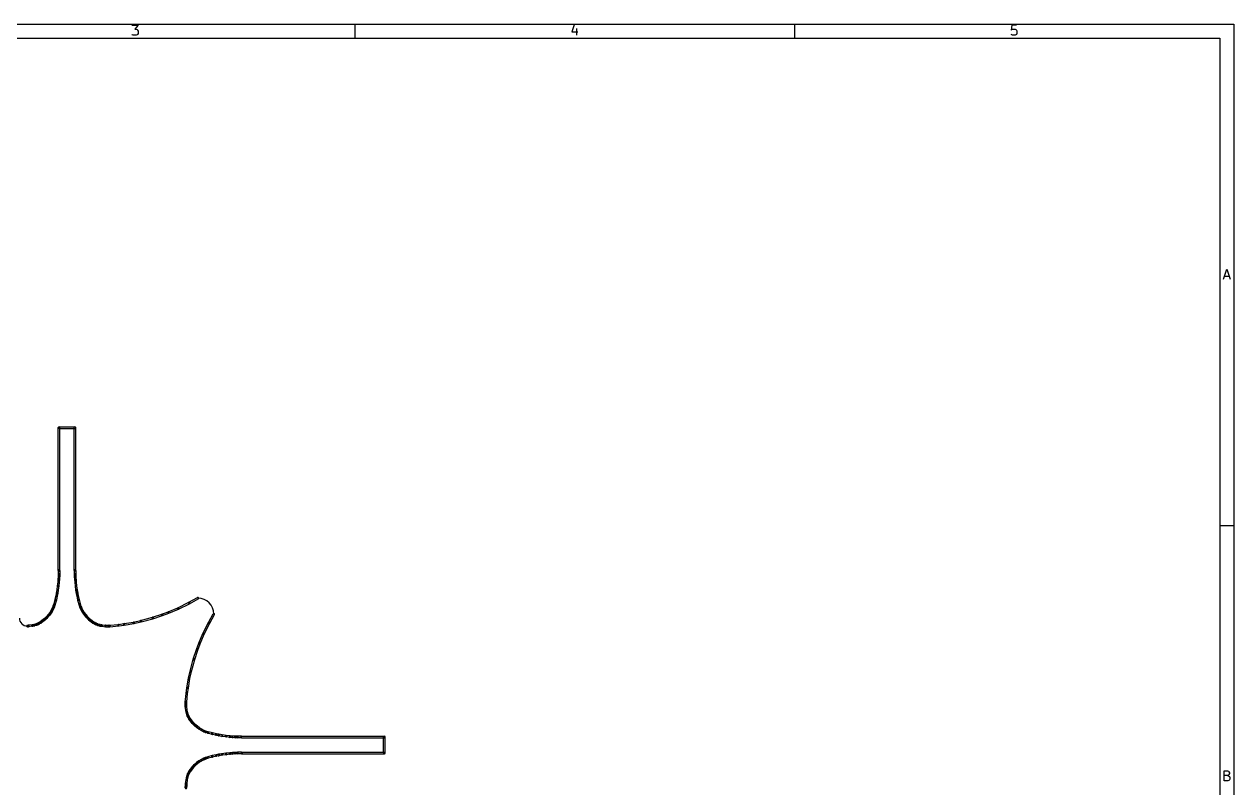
# Model space of a CAD drawing. Extents: x 4000 to 113000, y 4000 to 78670.
# Drawn here: x 52995 to 113000, y 40783 to 78670 of the extents above; entities that cross this region are included whole.
import ezdxf

# ---------------------------------------------------------------- set-up
doc = ezdxf.new("R2010")
doc.units = 0
doc.layers.add('BLACK', color=1, linetype='CONTINUOUS')

msp = doc.modelspace()

# ---------------------------------------------------------------- linework, layer by layer
at = {"layer": 'BLACK'}
for p, q in [((4000, 78670), (113000, 78670)), ((58333, 78618), (58643, 78618)), ((58643, 78618), (58476, 78427)), ((69400, 78670), (69400, 77970)), ((80276, 78641), (80157, 78284)), ((91200, 78670), (91200, 77970)), ((101981, 78618), (101957, 78380)), ((102219, 78618), (101981, 78618)), ((113000, 78670), (113000, 4000)), ((58357, 78141), (58333, 78165)), ((58405, 78118), (58357, 78141)), ((58548, 78118), (58405, 78118)), ((58476, 78427), (58548, 78427)), ((58548, 78427), (58595, 78403)), ((58595, 78141), (58548, 78118)), ((58595, 78403), (58619, 78380)), ((58619, 78165), (58595, 78141)), ((58619, 78380), (58643, 78332)), ((58643, 78213), (58619, 78165)), ((58643, 78332), (58643, 78213)), ((80157, 78284), (80467, 78284)), ((80395, 78451), (80395, 78118)), ((101957, 78380), (101981, 78403)), ((101981, 78141), (101957, 78165)), ((101981, 78403), (102029, 78427)), ((102029, 78118), (101981, 78141)), ((102029, 78427), (102148, 78427)), ((102148, 78118), (102029, 78118)), ((102148, 78427), (102195, 78403)), ((102195, 78141), (102148, 78118)), ((102195, 78403), (102219, 78380)), ((102219, 78165), (102195, 78141)), ((102219, 78380), (102243, 78332)), ((102243, 78213), (102219, 78165)), ((102243, 78332), (102243, 78213)), ((4700, 77970), (112300, 77970)), ((112300, 77970), (112300, 4700)), ((112484, 66018), (112650, 66518)), ((112531, 66160), (112769, 66160)), ((112650, 66518), (112817, 66018)), ((54685, 51568), (54685, 58654)), ((54724, 58692), (55512, 58692)), ((54724, 58614), (55512, 58614)), ((54763, 51568), (54763, 58654)), ((55473, 51568), (55473, 58654)), ((55551, 51568), (55551, 58654)), ((113000, 53780), (112300, 53780)), ((54670, 51128), (54658, 50993)), ((54676, 51253), (54670, 51127)), ((54681, 51367), (54677, 51253)), ((54681, 51367), (54677, 51253)), ((54681, 51367), (54677, 51253)), ((54681, 51367), (54677, 51253)), ((54685, 51567), (54681, 51367)), ((54748, 51121), (54736, 50986)), ((54754, 51249), (54748, 51123)), ((54759, 51365), (54755, 51251)), ((54759, 51365), (54755, 51251)), ((54759, 51365), (54755, 51251)), ((54759, 51365), (54755, 51251)), ((54763, 51565), (54759, 51365)), ((55473, 51565), (55477, 51365)), ((55473, 51565), (55477, 51365)), ((55473, 51565), (55477, 51365)), ((55473, 51565), (55477, 51365)), ((55477, 51365), (55481, 51251)), ((55477, 51365), (55481, 51251)), ((55477, 51365), (55481, 51251)), ((55477, 51365), (55481, 51251)), ((55481, 51249), (55488, 51123)), ((55481, 51249), (55488, 51123)), ((55481, 51249), (55488, 51123)), ((55481, 51249), (55488, 51123)), ((55488, 51121), (55500, 50986)), ((55488, 51121), (55500, 50986)), ((55488, 51121), (55500, 50986)), ((55488, 51121), (55500, 50986)), ((55551, 51567), (55555, 51367)), ((55551, 51567), (55555, 51367)), ((55551, 51567), (55555, 51367)), ((55551, 51567), (55555, 51367)), ((55555, 51367), (55559, 51253)), ((55555, 51367), (55559, 51253)), ((55555, 51367), (55559, 51253)), ((55555, 51367), (55559, 51253)), ((55558, 51253), (55565, 51127)), ((55558, 51253), (55565, 51127)), ((55558, 51253), (55565, 51127)), ((55558, 51253), (55565, 51127)), ((55566, 51128), (55578, 50993)), ((55566, 51128), (55578, 50993)), ((55566, 51128), (55578, 50993)), ((55566, 51128), (55578, 50993)), ((54584, 50440), (54560, 50314)), ((54610, 50600), (54583, 50441)), ((54638, 50804), (54611, 50600)), ((54660, 50426), (54636, 50300)), ((54658, 50993), (54638, 50804)), ((54687, 50587), (54660, 50428)), ((54715, 50794), (54688, 50590)), ((54736, 50984), (54716, 50795)), ((55500, 50984), (55520, 50795)), ((55500, 50984), (55520, 50795)), ((55500, 50984), (55520, 50795)), ((55500, 50984), (55520, 50795)), ((55520, 50794), (55548, 50590)), ((55520, 50794), (55548, 50590)), ((55520, 50794), (55548, 50590)), ((55520, 50794), (55548, 50590)), ((55548, 50587), (55575, 50428)), ((55548, 50587), (55575, 50428)), ((55548, 50587), (55575, 50428)), ((55548, 50587), (55575, 50428)), ((55576, 50426), (55600, 50300)), ((55576, 50426), (55600, 50300)), ((55576, 50426), (55600, 50300)), ((55576, 50426), (55600, 50300)), ((55578, 50993), (55598, 50804)), ((55578, 50993), (55598, 50804)), ((55578, 50993), (55598, 50804)), ((55578, 50993), (55598, 50804)), ((55598, 50804), (55626, 50600)), ((55598, 50804), (55626, 50600)), ((55598, 50804), (55626, 50600)), ((55598, 50804), (55626, 50600)), ((55625, 50600), (55652, 50441)), ((55625, 50600), (55652, 50441)), ((55625, 50600), (55652, 50441)), ((55625, 50600), (55652, 50441)), ((55652, 50440), (55676, 50314)), ((55652, 50440), (55676, 50314)), ((55652, 50440), (55676, 50314)), ((55652, 50440), (55676, 50314)), ((54462, 49909), (54424, 49796)), ((54516, 50119), (54462, 49908)), ((54536, 49884), (54498, 49771)), ((54559, 50315), (54517, 50120)), ((54592, 50100), (54538, 49889)), ((54635, 50298), (54593, 50103)), ((55599, 50298), (55642, 50103)), ((55599, 50298), (55642, 50103)), ((55599, 50298), (55642, 50103)), ((55599, 50298), (55642, 50103)), ((55643, 50100), (55698, 49889)), ((55643, 50100), (55698, 49889)), ((55643, 50100), (55698, 49889)), ((55643, 50100), (55698, 49889)), ((55676, 50315), (55719, 50120)), ((55676, 50315), (55719, 50120)), ((55676, 50315), (55719, 50120)), ((55676, 50315), (55719, 50120)), ((55699, 49884), (55738, 49771)), ((55699, 49884), (55738, 49771)), ((55699, 49884), (55738, 49771)), ((55699, 49884), (55738, 49771)), ((55718, 50119), (55773, 49908)), ((55718, 50119), (55773, 49908)), ((55718, 50119), (55773, 49908)), ((55718, 50119), (55773, 49908)), ((55772, 49909), (55811, 49796)), ((55772, 49909), (55811, 49796)), ((55772, 49909), (55811, 49796)), ((55772, 49909), (55811, 49796)), ((60614, 49714), (61163, 49988)), ((60649, 49644), (61198, 49918)), ((61163, 49988), (61596, 50223)), ((61200, 49919), (61633, 50154)), ((54067, 49244), (53997, 49178)), ((54117, 49298), (54066, 49244)), ((54186, 49379), (54116, 49297)), ((54174, 49244), (54123, 49190)), ((54246, 49329), (54176, 49247)), ((54262, 49486), (54184, 49377)), ((54326, 49441), (54248, 49332)), ((54328, 49594), (54261, 49485)), ((54390, 49713), (54327, 49592)), ((54395, 49553), (54328, 49444)), ((54425, 49798), (54389, 49711)), ((54425, 49798), (54389, 49711)), ((54425, 49798), (54389, 49711)), ((54459, 49678), (54396, 49557)), ((54497, 49769), (54461, 49682)), ((54497, 49769), (54461, 49682)), ((54497, 49769), (54461, 49682)), ((55739, 49768), (55775, 49682)), ((55739, 49768), (55775, 49682)), ((55739, 49768), (55775, 49682)), ((55739, 49768), (55775, 49682)), ((55776, 49677), (55839, 49557)), ((55776, 49677), (55839, 49557)), ((55776, 49677), (55839, 49557)), ((55776, 49677), (55839, 49557)), ((55811, 49798), (55847, 49712)), ((55811, 49798), (55847, 49712)), ((55811, 49798), (55847, 49712)), ((55811, 49798), (55847, 49712)), ((55840, 49553), (55907, 49444)), ((55840, 49553), (55907, 49444)), ((55840, 49553), (55907, 49444)), ((55840, 49553), (55907, 49444)), ((55845, 49713), (55908, 49593)), ((55845, 49713), (55908, 49593)), ((55845, 49713), (55908, 49593)), ((55845, 49713), (55908, 49593)), ((55907, 49594), (55974, 49485)), ((55907, 49594), (55974, 49485)), ((55907, 49594), (55974, 49485)), ((55907, 49594), (55974, 49485)), ((55909, 49441), (55987, 49332)), ((55909, 49441), (55987, 49332)), ((55909, 49441), (55987, 49332)), ((55909, 49441), (55987, 49332)), ((55973, 49486), (56051, 49377)), ((55973, 49486), (56051, 49377)), ((55973, 49486), (56051, 49377)), ((55973, 49486), (56051, 49377)), ((55990, 49329), (56060, 49247)), ((55990, 49329), (56060, 49247)), ((55990, 49329), (56060, 49247)), ((55990, 49329), (56060, 49247)), ((56050, 49379), (56120, 49297)), ((56050, 49379), (56120, 49297)), ((56050, 49379), (56120, 49297)), ((56050, 49379), (56120, 49297)), ((56062, 49244), (56113, 49190)), ((56062, 49244), (56113, 49190)), ((56062, 49244), (56113, 49190)), ((56062, 49244), (56113, 49190)), ((56119, 49298), (56170, 49244)), ((56119, 49298), (56170, 49244)), ((56119, 49298), (56170, 49244)), ((56119, 49298), (56170, 49244)), ((56169, 49244), (56239, 49178)), ((56169, 49244), (56239, 49178)), ((56169, 49244), (56239, 49178)), ((56169, 49244), (56239, 49178)), ((58770, 49087), (59360, 49243)), ((59359, 49242), (59830, 49400)), ((59384, 49168), (59855, 49326)), ((59829, 49400), (60144, 49517)), ((59856, 49327), (60171, 49444)), ((60143, 49518), (60615, 49714)), ((60173, 49446), (60645, 49642)), ((62131, 48988), (62367, 49420)), ((62199, 48950), (62435, 49382)), ((53147, 48850), (53203, 48853)), ((53151, 48773), (53207, 48776)), ((53385, 48873), (53196, 48853)), ((53394, 48795), (53205, 48775)), ((53477, 48888), (53384, 48873)), ((53490, 48811), (53397, 48796)), ((53588, 48919), (53474, 48888)), ((53608, 48844), (53494, 48813)), ((53653, 48945), (53587, 48917)), ((53683, 48873), (53617, 48845)), ((53722, 48979), (53652, 48945)), ((53756, 48909), (53686, 48875)), ((53789, 49021), (53720, 48978)), ((53830, 48954), (53761, 48911)), ((53875, 49079), (53789, 49021)), ((53919, 49015), (53833, 48957)), ((53940, 49129), (53875, 49079)), ((53987, 49067), (53922, 49017)), ((53998, 49179), (53939, 49128)), ((54049, 49120), (53990, 49069)), ((54121, 49188), (54051, 49122)), ((56115, 49188), (56185, 49122)), ((56115, 49188), (56185, 49122)), ((56115, 49188), (56185, 49122)), ((56115, 49188), (56185, 49122)), ((56187, 49119), (56247, 49069)), ((56187, 49119), (56247, 49069)), ((56187, 49119), (56247, 49069)), ((56187, 49119), (56247, 49069)), ((56237, 49179), (56297, 49129)), ((56237, 49179), (56297, 49129)), ((56237, 49179), (56297, 49129)), ((56237, 49179), (56297, 49129)), ((56249, 49067), (56314, 49017)), ((56249, 49067), (56314, 49017)), ((56249, 49067), (56314, 49017)), ((56249, 49067), (56314, 49017)), ((56296, 49129), (56361, 49079)), ((56296, 49129), (56361, 49079)), ((56296, 49129), (56361, 49079)), ((56296, 49129), (56361, 49079)), ((56316, 49015), (56402, 48957)), ((56316, 49015), (56402, 48957)), ((56316, 49015), (56402, 48957)), ((56316, 49015), (56402, 48957)), ((56360, 49079), (56446, 49021)), ((56360, 49079), (56446, 49021)), ((56360, 49079), (56446, 49021)), ((56360, 49079), (56446, 49021)), ((56405, 48954), (56474, 48911)), ((56405, 48954), (56474, 48911)), ((56405, 48954), (56474, 48911)), ((56405, 48954), (56474, 48911)), ((56446, 49021), (56515, 48978)), ((56446, 49021), (56515, 48978)), ((56446, 49021), (56515, 48978)), ((56446, 49021), (56515, 48978)), ((56479, 48909), (56549, 48875)), ((56479, 48909), (56549, 48875)), ((56479, 48909), (56549, 48875)), ((56479, 48909), (56549, 48875)), ((56513, 48979), (56583, 48945)), ((56513, 48979), (56583, 48945)), ((56513, 48979), (56583, 48945)), ((56513, 48979), (56583, 48945)), ((56552, 48873), (56618, 48845)), ((56552, 48873), (56618, 48845)), ((56552, 48873), (56618, 48845)), ((56552, 48873), (56618, 48845)), ((56582, 48945), (56648, 48917)), ((56582, 48945), (56648, 48917)), ((56582, 48945), (56648, 48917)), ((56582, 48945), (56648, 48917)), ((56628, 48844), (56742, 48813)), ((56628, 48844), (56742, 48813)), ((56628, 48844), (56742, 48813)), ((56628, 48844), (56742, 48813)), ((56648, 48919), (56762, 48888)), ((56648, 48919), (56762, 48888)), ((56648, 48919), (56762, 48888)), ((56648, 48919), (56762, 48888)), ((56746, 48811), (56839, 48796)), ((56746, 48811), (56839, 48796)), ((56746, 48811), (56839, 48796)), ((56746, 48811), (56839, 48796)), ((56759, 48888), (56852, 48873)), ((56759, 48888), (56852, 48873)), ((56759, 48888), (56852, 48873)), ((56759, 48888), (56852, 48873)), ((56841, 48795), (57030, 48775)), ((56841, 48795), (57030, 48775)), ((56841, 48795), (57030, 48775)), ((56841, 48795), (57030, 48775)), ((56850, 48873), (57039, 48853)), ((56850, 48873), (57039, 48853)), ((56850, 48873), (57039, 48853)), ((56850, 48873), (57039, 48853)), ((57034, 48775), (57168, 48773)), ((57034, 48775), (57168, 48773)), ((57034, 48775), (57168, 48773)), ((57034, 48775), (57168, 48773)), ((57036, 48853), (57170, 48851)), ((57036, 48853), (57170, 48851)), ((57036, 48853), (57170, 48851)), ((57036, 48853), (57170, 48851)), ((57173, 48850), (57239, 48850)), ((57173, 48772), (57239, 48772)), ((57241, 48852), (57674, 48890)), ((57248, 48774), (57681, 48812)), ((57673, 48890), (57948, 48929)), ((57684, 48813), (57959, 48852)), ((57948, 48929), (58419, 49008)), ((57961, 48852), (58432, 48931)), ((58418, 49008), (58771, 49086)), ((58435, 48932), (58788, 49010)), ((58790, 49011), (59380, 49167)), ((61855, 48436), (62130, 48985)), ((61924, 48401), (62199, 48950)), ((61656, 47960), (61854, 48432)), ((61728, 47930), (61926, 48402)), ((61380, 47170), (61538, 47640)), ((61454, 47146), (61612, 47616)), ((61538, 47643), (61657, 47958)), ((61611, 47616), (61730, 47931)), ((61222, 46577), (61379, 47167)), ((61297, 46557), (61454, 47147)), ((61063, 45747), (61142, 46218)), ((61140, 45734), (61219, 46205)), ((61142, 46221), (61221, 46574)), ((61219, 46204), (61298, 46557)), ((61024, 45470), (61063, 45745)), ((61101, 45459), (61140, 45734)), ((60984, 45035), (61024, 45468)), ((60985, 44961), (60985, 45027)), ((61062, 45028), (61102, 45461)), ((61063, 44961), (61063, 45027)), ((60987, 44821), (60985, 44955)), ((60987, 44821), (60985, 44955)), ((60987, 44821), (60985, 44955)), ((60987, 44821), (60985, 44955)), ((61008, 44629), (60988, 44818)), ((61008, 44629), (60988, 44818)), ((61008, 44629), (60988, 44818)), ((61008, 44629), (60988, 44818)), ((61024, 44533), (61009, 44626)), ((61024, 44533), (61009, 44626)), ((61024, 44533), (61009, 44626)), ((61024, 44533), (61009, 44626)), ((61056, 44415), (61025, 44529)), ((61056, 44415), (61025, 44529)), ((61056, 44415), (61025, 44529)), ((61056, 44415), (61025, 44529)), ((61086, 44340), (61058, 44406)), ((61086, 44340), (61058, 44406)), ((61086, 44340), (61058, 44406)), ((61086, 44340), (61058, 44406)), ((61065, 44823), (61063, 44957)), ((61065, 44823), (61063, 44957)), ((61065, 44823), (61063, 44957)), ((61065, 44823), (61063, 44957)), ((61086, 44638), (61066, 44827)), ((61086, 44638), (61066, 44827)), ((61086, 44638), (61066, 44827)), ((61086, 44638), (61066, 44827)), ((61101, 44546), (61086, 44639)), ((61101, 44546), (61086, 44639)), ((61101, 44546), (61086, 44639)), ((61101, 44546), (61086, 44639)), ((61131, 44435), (61100, 44549)), ((61131, 44435), (61100, 44549)), ((61131, 44435), (61100, 44549)), ((61131, 44435), (61100, 44549)), ((61158, 44370), (61130, 44436)), ((61158, 44370), (61130, 44436)), ((61158, 44370), (61130, 44436)), ((61158, 44370), (61130, 44436)), ((61121, 44267), (61087, 44337)), ((61121, 44267), (61087, 44337)), ((61121, 44267), (61087, 44337)), ((61121, 44267), (61087, 44337)), ((61167, 44193), (61124, 44262)), ((61167, 44193), (61124, 44262)), ((61167, 44193), (61124, 44262)), ((61167, 44193), (61124, 44262)), ((61191, 44301), (61157, 44371)), ((61191, 44301), (61157, 44371)), ((61191, 44301), (61157, 44371)), ((61191, 44301), (61157, 44371)), ((61227, 44104), (61169, 44190)), ((61227, 44104), (61169, 44190)), ((61227, 44104), (61169, 44190)), ((61227, 44104), (61169, 44190)), ((61234, 44234), (61191, 44303)), ((61234, 44234), (61191, 44303)), ((61234, 44234), (61191, 44303)), ((61234, 44234), (61191, 44303)), ((61279, 44036), (61229, 44101)), ((61279, 44036), (61229, 44101)), ((61279, 44036), (61229, 44101)), ((61279, 44036), (61229, 44101)), ((61291, 44148), (61233, 44234)), ((61291, 44148), (61233, 44234)), ((61291, 44148), (61233, 44234)), ((61291, 44148), (61233, 44234)), ((61331, 43974), (61281, 44034)), ((61331, 43974), (61281, 44034)), ((61331, 43974), (61281, 44034)), ((61331, 43974), (61281, 44034)), ((61341, 44083), (61291, 44148)), ((61341, 44083), (61291, 44148)), ((61341, 44083), (61291, 44148)), ((61341, 44083), (61291, 44148)), ((61400, 43902), (61334, 43972)), ((61400, 43902), (61334, 43972)), ((61400, 43902), (61334, 43972)), ((61400, 43902), (61334, 43972)), ((61391, 44024), (61341, 44084)), ((61391, 44024), (61341, 44084)), ((61391, 44024), (61341, 44084)), ((61391, 44024), (61341, 44084)), ((61456, 43956), (61390, 44026)), ((61456, 43956), (61390, 44026)), ((61456, 43956), (61390, 44026)), ((61456, 43956), (61390, 44026)), ((61456, 43849), (61402, 43900)), ((61456, 43849), (61402, 43900)), ((61456, 43849), (61402, 43900)), ((61456, 43849), (61402, 43900)), ((61510, 43906), (61456, 43957)), ((61510, 43906), (61456, 43957)), ((61510, 43906), (61456, 43957)), ((61510, 43906), (61456, 43957)), ((61541, 43777), (61459, 43847)), ((61541, 43777), (61459, 43847)), ((61541, 43777), (61459, 43847)), ((61541, 43777), (61459, 43847)), ((61591, 43837), (61509, 43907)), ((61591, 43837), (61509, 43907)), ((61591, 43837), (61509, 43907)), ((61591, 43837), (61509, 43907)), ((61699, 43761), (61590, 43839)), ((61699, 43761), (61590, 43839)), ((61699, 43761), (61590, 43839)), ((61699, 43761), (61590, 43839)), ((61654, 43697), (61545, 43775)), ((61654, 43697), (61545, 43775)), ((61654, 43697), (61545, 43775)), ((61654, 43697), (61545, 43775)), ((61766, 43628), (61657, 43695)), ((61766, 43628), (61657, 43695)), ((61766, 43628), (61657, 43695)), ((61766, 43628), (61657, 43695)), ((61807, 43695), (61698, 43762)), ((61807, 43695), (61698, 43762)), ((61807, 43695), (61698, 43762)), ((61807, 43695), (61698, 43762)), ((61890, 43564), (61770, 43627)), ((61890, 43564), (61770, 43627)), ((61890, 43564), (61770, 43627)), ((61890, 43564), (61770, 43627)), ((61926, 43633), (61806, 43696)), ((61926, 43633), (61806, 43696)), ((61926, 43633), (61806, 43696)), ((61926, 43633), (61806, 43696)), ((61980, 43526), (61894, 43562)), ((61980, 43526), (61894, 43562)), ((61980, 43526), (61894, 43562)), ((61980, 43526), (61894, 43562)), ((62010, 43598), (61924, 43634)), ((62010, 43598), (61924, 43634)), ((62010, 43598), (61924, 43634)), ((62010, 43598), (61924, 43634)), ((62097, 43487), (61984, 43526)), ((62097, 43487), (61984, 43526)), ((62097, 43487), (61984, 43526)), ((62097, 43487), (61984, 43526)), ((62122, 43560), (62009, 43599)), ((62122, 43560), (62009, 43599)), ((62122, 43560), (62009, 43599)), ((62122, 43560), (62009, 43599)), ((62312, 43431), (62101, 43486)), ((62312, 43431), (62101, 43486)), ((62312, 43431), (62101, 43486)), ((62312, 43431), (62101, 43486)), ((62331, 43506), (62120, 43561)), ((62331, 43506), (62120, 43561)), ((62331, 43506), (62120, 43561)), ((62331, 43506), (62120, 43561)), ((62510, 43387), (62315, 43430)), ((62510, 43387), (62315, 43430)), ((62510, 43387), (62315, 43430)), ((62510, 43387), (62315, 43430)), ((62527, 43464), (62332, 43507)), ((62527, 43464), (62332, 43507)), ((62527, 43464), (62332, 43507)), ((62527, 43464), (62332, 43507)), ((62639, 43363), (62513, 43387)), ((62639, 43363), (62513, 43387)), ((62639, 43363), (62513, 43387)), ((62639, 43363), (62513, 43387)), ((62653, 43439), (62527, 43463)), ((62653, 43439), (62527, 43463)), ((62653, 43439), (62527, 43463)), ((62653, 43439), (62527, 43463)), ((62799, 43336), (62640, 43363)), ((62799, 43336), (62640, 43363)), ((62799, 43336), (62640, 43363)), ((62799, 43336), (62640, 43363)), ((62812, 43413), (62653, 43440)), ((62812, 43413), (62653, 43440)), ((62812, 43413), (62653, 43440)), ((62812, 43413), (62653, 43440)), ((63006, 43307), (62802, 43335)), ((63006, 43307), (62802, 43335)), ((63006, 43307), (62802, 43335)), ((63006, 43307), (62802, 43335)), ((63016, 43385), (62812, 43413)), ((63016, 43385), (62812, 43413)), ((63016, 43385), (62812, 43413)), ((63016, 43385), (62812, 43413)), ((63196, 43287), (63007, 43307)), ((63196, 43287), (63007, 43307)), ((63196, 43287), (63007, 43307)), ((63196, 43287), (63007, 43307)), ((63205, 43365), (63016, 43385)), ((63205, 43365), (63016, 43385)), ((63205, 43365), (63016, 43385)), ((63205, 43365), (63016, 43385)), ((63333, 43275), (63198, 43287)), ((63333, 43275), (63198, 43287)), ((63333, 43275), (63198, 43287)), ((63333, 43275), (63198, 43287)), ((63340, 43353), (63205, 43365)), ((63340, 43353), (63205, 43365)), ((63340, 43353), (63205, 43365)), ((63340, 43353), (63205, 43365)), ((63462, 43269), (63336, 43276)), ((63462, 43269), (63336, 43276)), ((63462, 43269), (63336, 43276)), ((63462, 43269), (63336, 43276)), ((63466, 43346), (63340, 43353)), ((63466, 43346), (63340, 43353)), ((63466, 43346), (63340, 43353)), ((63466, 43346), (63340, 43353)), ((63577, 43264), (63463, 43268)), ((63577, 43264), (63463, 43268)), ((63577, 43264), (63463, 43268)), ((63577, 43264), (63463, 43268)), ((63579, 43342), (63465, 43346)), ((63579, 43342), (63465, 43346)), ((63579, 43342), (63465, 43346)), ((63579, 43342), (63465, 43346)), ((63778, 43260), (63578, 43264)), ((63778, 43260), (63578, 43264)), ((63778, 43260), (63578, 43264)), ((63778, 43260), (63578, 43264)), ((63780, 43338), (63580, 43342)), ((63780, 43338), (63580, 43342)), ((63780, 43338), (63580, 43342)), ((63780, 43338), (63580, 43342)), ((63780, 43339), (70866, 43339)), ((63780, 43261), (70866, 43261)), ((70827, 42511), (70827, 43299)), ((70905, 42511), (70905, 43299)), ((61541, 42033), (61459, 41963)), ((61541, 42033), (61459, 41963)), ((61541, 42033), (61459, 41963)), ((61541, 42033), (61459, 41963)), ((61654, 42114), (61545, 42036)), ((61654, 42114), (61545, 42036)), ((61654, 42114), (61545, 42036)), ((61654, 42114), (61545, 42036)), ((61699, 42050), (61590, 41972)), ((61699, 42050), (61590, 41972)), ((61699, 42050), (61590, 41972)), ((61699, 42050), (61590, 41972)), ((61766, 42183), (61657, 42116)), ((61766, 42183), (61657, 42116)), ((61766, 42183), (61657, 42116)), ((61766, 42183), (61657, 42116)), ((61807, 42116), (61698, 42049)), ((61807, 42116), (61698, 42049)), ((61807, 42116), (61698, 42049)), ((61807, 42116), (61698, 42049)), ((61890, 42247), (61770, 42184)), ((61890, 42247), (61770, 42184)), ((61890, 42247), (61770, 42184)), ((61890, 42247), (61770, 42184)), ((61926, 42178), (61806, 42115)), ((61926, 42178), (61806, 42115)), ((61926, 42178), (61806, 42115)), ((61926, 42178), (61806, 42115)), ((61980, 42284), (61894, 42248)), ((61980, 42284), (61894, 42248)), ((61980, 42284), (61894, 42248)), ((61980, 42284), (61894, 42248)), ((62010, 42212), (61924, 42176)), ((62010, 42212), (61924, 42176)), ((62010, 42212), (61924, 42176)), ((62010, 42212), (61924, 42176)), ((62097, 42324), (61984, 42285)), ((62097, 42324), (61984, 42285)), ((62097, 42324), (61984, 42285)), ((62097, 42324), (61984, 42285)), ((62122, 42251), (62009, 42212)), ((62122, 42251), (62009, 42212)), ((62122, 42251), (62009, 42212)), ((62122, 42251), (62009, 42212)), ((62312, 42380), (62101, 42325)), ((62312, 42380), (62101, 42325)), ((62312, 42380), (62101, 42325)), ((62312, 42380), (62101, 42325)), ((62331, 42305), (62120, 42250)), ((62331, 42305), (62120, 42250)), ((62331, 42305), (62120, 42250)), ((62331, 42305), (62120, 42250)), ((62510, 42424), (62315, 42381)), ((62510, 42424), (62315, 42381)), ((62510, 42424), (62315, 42381)), ((62510, 42424), (62315, 42381)), ((62527, 42347), (62332, 42304)), ((62527, 42347), (62332, 42304)), ((62527, 42347), (62332, 42304)), ((62527, 42347), (62332, 42304)), ((62639, 42447), (62513, 42423)), ((62639, 42447), (62513, 42423)), ((62639, 42447), (62513, 42423)), ((62639, 42447), (62513, 42423)), ((62653, 42371), (62527, 42347)), ((62653, 42371), (62527, 42347)), ((62653, 42371), (62527, 42347)), ((62653, 42371), (62527, 42347)), ((62799, 42475), (62640, 42448)), ((62799, 42475), (62640, 42448)), ((62799, 42475), (62640, 42448)), ((62799, 42475), (62640, 42448)), ((62812, 42398), (62653, 42371)), ((62812, 42398), (62653, 42371)), ((62812, 42398), (62653, 42371)), ((62812, 42398), (62653, 42371)), ((63006, 42503), (62802, 42475)), ((63006, 42503), (62802, 42475)), ((63006, 42503), (62802, 42475)), ((63006, 42503), (62802, 42475)), ((63016, 42425), (62812, 42397)), ((63016, 42425), (62812, 42397)), ((63016, 42425), (62812, 42397)), ((63016, 42425), (62812, 42397)), ((63196, 42523), (63007, 42503)), ((63196, 42523), (63007, 42503)), ((63196, 42523), (63007, 42503)), ((63196, 42523), (63007, 42503)), ((63205, 42445), (63016, 42425)), ((63205, 42445), (63016, 42425)), ((63205, 42445), (63016, 42425)), ((63205, 42445), (63016, 42425)), ((63333, 42535), (63198, 42523)), ((63333, 42535), (63198, 42523)), ((63333, 42535), (63198, 42523)), ((63333, 42535), (63198, 42523)), ((63340, 42457), (63205, 42445)), ((63340, 42457), (63205, 42445)), ((63340, 42457), (63205, 42445)), ((63340, 42457), (63205, 42445)), ((63462, 42542), (63336, 42535)), ((63462, 42542), (63336, 42535)), ((63462, 42542), (63336, 42535)), ((63462, 42542), (63336, 42535)), ((63466, 42465), (63340, 42458)), ((63466, 42465), (63340, 42458)), ((63466, 42465), (63340, 42458)), ((63466, 42465), (63340, 42458)), ((63577, 42546), (63463, 42542)), ((63577, 42546), (63463, 42542)), ((63577, 42546), (63463, 42542)), ((63577, 42546), (63463, 42542)), ((63579, 42468), (63465, 42464)), ((63579, 42468), (63465, 42464)), ((63579, 42468), (63465, 42464)), ((63579, 42468), (63465, 42464)), ((63778, 42550), (63578, 42546)), ((63778, 42550), (63578, 42546)), ((63778, 42550), (63578, 42546)), ((63778, 42550), (63578, 42546)), ((63780, 42472), (63580, 42468)), ((63780, 42472), (63580, 42468)), ((63780, 42472), (63580, 42468)), ((63780, 42472), (63580, 42468)), ((63780, 42552), (70866, 42552)), ((63780, 42474), (70866, 42474)), ((61086, 41471), (61058, 41405)), ((61086, 41471), (61058, 41405)), ((61086, 41471), (61058, 41405)), ((61086, 41471), (61058, 41405)), ((61121, 41544), (61087, 41474)), ((61121, 41544), (61087, 41474)), ((61121, 41544), (61087, 41474)), ((61121, 41544), (61087, 41474)), ((61167, 41618), (61124, 41549)), ((61167, 41618), (61124, 41549)), ((61167, 41618), (61124, 41549)), ((61167, 41618), (61124, 41549)), ((61158, 41441), (61130, 41375)), ((61158, 41441), (61130, 41375)), ((61158, 41441), (61130, 41375)), ((61158, 41441), (61130, 41375)), ((61191, 41510), (61157, 41440)), ((61191, 41510), (61157, 41440)), ((61191, 41510), (61157, 41440)), ((61191, 41510), (61157, 41440)), ((61227, 41707), (61169, 41621)), ((61227, 41707), (61169, 41621)), ((61227, 41707), (61169, 41621)), ((61227, 41707), (61169, 41621)), ((61234, 41577), (61191, 41508)), ((61234, 41577), (61191, 41508)), ((61234, 41577), (61191, 41508)), ((61234, 41577), (61191, 41508)), ((61279, 41774), (61229, 41709)), ((61279, 41774), (61229, 41709)), ((61279, 41774), (61229, 41709)), ((61279, 41774), (61229, 41709)), ((61291, 41663), (61233, 41577)), ((61291, 41663), (61233, 41577)), ((61291, 41663), (61233, 41577)), ((61291, 41663), (61233, 41577)), ((61331, 41836), (61281, 41776)), ((61331, 41836), (61281, 41776)), ((61331, 41836), (61281, 41776)), ((61331, 41836), (61281, 41776)), ((61341, 41727), (61291, 41662)), ((61341, 41727), (61291, 41662)), ((61341, 41727), (61291, 41662)), ((61341, 41727), (61291, 41662)), ((61400, 41908), (61334, 41838)), ((61400, 41908), (61334, 41838)), ((61400, 41908), (61334, 41838)), ((61400, 41908), (61334, 41838)), ((61391, 41786), (61341, 41726)), ((61391, 41786), (61341, 41726)), ((61391, 41786), (61341, 41726)), ((61391, 41786), (61341, 41726)), ((61456, 41854), (61390, 41784)), ((61456, 41854), (61390, 41784)), ((61456, 41854), (61390, 41784)), ((61456, 41854), (61390, 41784)), ((61456, 41961), (61402, 41910)), ((61456, 41961), (61402, 41910)), ((61456, 41961), (61402, 41910)), ((61456, 41961), (61402, 41910)), ((61510, 41904), (61456, 41853)), ((61510, 41904), (61456, 41853)), ((61510, 41904), (61456, 41853)), ((61510, 41904), (61456, 41853)), ((61591, 41973), (61509, 41903)), ((61591, 41973), (61509, 41903)), ((61591, 41973), (61509, 41903)), ((61591, 41973), (61509, 41903)), ((112519, 41128), (112519, 41628)), ((112519, 41628), (112686, 41628)), ((112686, 41628), (112733, 41604)), ((112733, 41413), (112686, 41390)), ((112733, 41604), (112757, 41580)), ((112757, 41437), (112733, 41413)), ((112757, 41580), (112781, 41532)), ((112781, 41485), (112757, 41437)), ((112781, 41532), (112781, 41485)), ((60987, 40989), (60985, 40855)), ((60987, 40989), (60985, 40855)), ((60987, 40989), (60985, 40855)), ((60987, 40989), (60985, 40855)), ((60985, 40784), (60985, 40850)), ((61008, 41182), (60988, 40993)), ((61008, 41182), (60988, 40993)), ((61008, 41182), (60988, 40993)), ((61008, 41182), (60988, 40993)), ((61024, 41277), (61009, 41184)), ((61024, 41277), (61009, 41184)), ((61024, 41277), (61009, 41184)), ((61024, 41277), (61009, 41184)), ((61056, 41395), (61025, 41281)), ((61056, 41395), (61025, 41281)), ((61056, 41395), (61025, 41281)), ((61056, 41395), (61025, 41281)), ((61065, 40987), (61063, 40853)), ((61065, 40987), (61063, 40853)), ((61065, 40987), (61063, 40853)), ((61065, 40987), (61063, 40853)), ((61063, 40784), (61063, 40850)), ((61086, 41173), (61066, 40984)), ((61086, 41173), (61066, 40984)), ((61086, 41173), (61066, 40984)), ((61086, 41173), (61066, 40984)), ((61101, 41264), (61086, 41171)), ((61101, 41264), (61086, 41171)), ((61101, 41264), (61086, 41171)), ((61101, 41264), (61086, 41171)), ((61131, 41375), (61100, 41261)), ((61131, 41375), (61100, 41261)), ((61131, 41375), (61100, 41261)), ((61131, 41375), (61100, 41261)), ((112686, 41390), (112519, 41390)), ((112710, 41128), (112519, 41128)), ((112686, 41390), (112757, 41366)), ((112757, 41151), (112710, 41128)), ((112757, 41366), (112781, 41342)), ((112781, 41175), (112757, 41151)), ((112781, 41342), (112805, 41294)), ((112805, 41223), (112781, 41175)), ((112805, 41294), (112805, 41223))]:
    msp.add_line(p, q, dxfattribs=at)
for centre, radius, start, end in [((54724, 58654), 39, 360, 540), ((54724, 58653), 39, 90, 270), ((55512, 58654), 39, 360, 540), ((55512, 58653), 39, 270, 450), ((54724, 51566), 39, -1, 178), ((55512, 51566), 39, 1, 181), ((55512, 51566), 39, 1, 181), ((55512, 51566), 39, 1, 181), ((55512, 51566), 39, 1, 181), ((54697, 50988), 39, -6, 174), ((54709, 51125), 39, -5, 175), ((54709, 51125), 39, 176, 356), ((54715, 51251), 39, -3, 176), ((54716, 51252), 39, 178, 358), ((54716, 51252), 39, 178, 358), ((54716, 51252), 39, 178, 358), ((54716, 51252), 39, 178, 358), ((54720, 51366), 39, -1, 178), ((54720, 51366), 39, -1, 178), ((54720, 51366), 39, -1, 178), ((54720, 51366), 39, -1, 178), ((54720, 51366), 39, 178, 358), ((54724, 51568), 39, 180, 360), ((55512, 51568), 39, 180, 360), ((55516, 51366), 39, 2, 182), ((55516, 51366), 39, 2, 182), ((55516, 51366), 39, 2, 182), ((55516, 51366), 39, 2, 182), ((55516, 51366), 39, 181, 361), ((55516, 51366), 39, 181, 361), ((55516, 51366), 39, 181, 361), ((55516, 51366), 39, 181, 361), ((55519, 51251), 39, 3, 183), ((55519, 51251), 39, 3, 183), ((55519, 51251), 39, 3, 183), ((55519, 51251), 39, 3, 183), ((55520, 51252), 39, 182, 362), ((55520, 51252), 39, 182, 362), ((55520, 51252), 39, 182, 362), ((55520, 51252), 39, 182, 362), ((55527, 51125), 39, 5, 185), ((55527, 51125), 39, 5, 185), ((55527, 51125), 39, 5, 185), ((55527, 51125), 39, 5, 185), ((55527, 51125), 39, 183, 363), ((55527, 51125), 39, 183, 363), ((55527, 51125), 39, 183, 363), ((55527, 51125), 39, 183, 363), ((55539, 50988), 39, 6, 186), ((55539, 50988), 39, 6, 186), ((55539, 50988), 39, 6, 186), ((55539, 50988), 39, 6, 186), ((54622, 50434), 39, 170, 350), ((54622, 50433), 39, -10, 169), ((54648, 50594), 39, -9, 170), ((54649, 50595), 39, 172, 352), ((54677, 50799), 39, -7, 172), ((54677, 50800), 39, 174, 354), ((54697, 50989), 39, 175, 355), ((55539, 50989), 39, 185, 365), ((55539, 50989), 39, 185, 365), ((55539, 50989), 39, 185, 365), ((55539, 50989), 39, 185, 365), ((55559, 50799), 39, 7, 187), ((55559, 50799), 39, 7, 187), ((55559, 50799), 39, 7, 187), ((55559, 50799), 39, 7, 187), ((55559, 50800), 39, 186, 366), ((55559, 50800), 39, 186, 366), ((55559, 50800), 39, 186, 366), ((55559, 50800), 39, 186, 366), ((55586, 50594), 39, 9, 189), ((55586, 50594), 39, 9, 189), ((55586, 50594), 39, 9, 189), ((55586, 50594), 39, 9, 189), ((55587, 50595), 39, 187, 367), ((55587, 50595), 39, 187, 367), ((55587, 50595), 39, 187, 367), ((55587, 50595), 39, 187, 367), ((55614, 50433), 39, 10, 190), ((55614, 50433), 39, 10, 190), ((55614, 50433), 39, 10, 190), ((55614, 50433), 39, 10, 190), ((55614, 50434), 39, 189, 369), ((55614, 50434), 39, 189, 369), ((55614, 50434), 39, 189, 369), ((55614, 50434), 39, 189, 369), ((54461, 49783), 39, -22, 157), ((54461, 49783), 39, -22, 157), ((54461, 49783), 39, -22, 157), ((54500, 49898), 39, 165, 345), ((54499, 49897), 39, -18, 161), ((54554, 50110), 39, -14, 165), ((54555, 50111), 39, 167, 347), ((54597, 50307), 39, -12, 167), ((54598, 50307), 39, 169, 349), ((55638, 50307), 39, 12, 192), ((55638, 50307), 39, 12, 192), ((55638, 50307), 39, 12, 192), ((55638, 50307), 39, 12, 192), ((55638, 50307), 39, 190, 370), ((55638, 50307), 39, 190, 370), ((55638, 50307), 39, 190, 370), ((55638, 50307), 39, 190, 370), ((55681, 50110), 39, 14, 194), ((55681, 50110), 39, 14, 194), ((55681, 50110), 39, 14, 194), ((55681, 50110), 39, 14, 194), ((55680, 50111), 39, 192, 372), ((55680, 50111), 39, 192, 372), ((55680, 50111), 39, 192, 372), ((55680, 50111), 39, 192, 372), ((55736, 49897), 39, 18, 198), ((55736, 49897), 39, 18, 198), ((55736, 49897), 39, 18, 198), ((55736, 49897), 39, 18, 198), ((55735, 49898), 39, 194, 374), ((55735, 49898), 39, 194, 374), ((55735, 49898), 39, 194, 374), ((55735, 49898), 39, 194, 374), ((55775, 49783), 39, 22, 202), ((55775, 49783), 39, 22, 202), ((55775, 49783), 39, 22, 202), ((55775, 49783), 39, 22, 202), ((61182, 49954), 39, 118, 298), ((61181, 49953), 39, 296, 476), ((61614, 50188), 39, 298, 478), ((61614, 49401), 787, 0, 90), ((54095, 49217), 39, 136, 316), ((54094, 49216), 39, -46, 133), ((54146, 49272), 39, 139, 319), ((54145, 49271), 39, -43, 136), ((54216, 49355), 39, 144, 324), ((54216, 49354), 39, -40, 139), ((54295, 49464), 39, 148, 328), ((54294, 49463), 39, -35, 144), ((54362, 49575), 39, 152, 332), ((54361, 49574), 39, -31, 148), ((54425, 49697), 39, 157, 337), ((54425, 49697), 39, 157, 337), ((54425, 49697), 39, 157, 337), ((54424, 49695), 39, -27, 152), ((54461, 49783), 39, 161, 341), ((55774, 49783), 39, 198, 378), ((55774, 49783), 39, 198, 378), ((55774, 49783), 39, 198, 378), ((55774, 49783), 39, 198, 378), ((55811, 49695), 39, 27, 207), ((55811, 49695), 39, 27, 207), ((55811, 49695), 39, 27, 207), ((55811, 49695), 39, 27, 207), ((55811, 49697), 39, 202, 382), ((55811, 49697), 39, 202, 382), ((55811, 49697), 39, 202, 382), ((55811, 49697), 39, 202, 382), ((55874, 49574), 39, 31, 211), ((55874, 49574), 39, 31, 211), ((55874, 49574), 39, 31, 211), ((55874, 49574), 39, 31, 211), ((55873, 49575), 39, 207, 387), ((55873, 49575), 39, 207, 387), ((55873, 49575), 39, 207, 387), ((55873, 49575), 39, 207, 387), ((55941, 49463), 39, 35, 215), ((55941, 49463), 39, 35, 215), ((55941, 49463), 39, 35, 215), ((55941, 49463), 39, 35, 215), ((55940, 49464), 39, 211, 391), ((55940, 49464), 39, 211, 391), ((55940, 49464), 39, 211, 391), ((55940, 49464), 39, 211, 391), ((56020, 49354), 39, 40, 220), ((56020, 49354), 39, 40, 220), ((56020, 49354), 39, 40, 220), ((56020, 49354), 39, 40, 220), ((56019, 49355), 39, 215, 395), ((56019, 49355), 39, 215, 395), ((56019, 49355), 39, 215, 395), ((56019, 49355), 39, 215, 395), ((56091, 49271), 39, 43, 223), ((56091, 49271), 39, 43, 223), ((56091, 49271), 39, 43, 223), ((56091, 49271), 39, 43, 223), ((56090, 49272), 39, 220, 400), ((56090, 49272), 39, 220, 400), ((56090, 49272), 39, 220, 400), ((56090, 49272), 39, 220, 400), ((56142, 49216), 39, 46, 226), ((56142, 49216), 39, 46, 226), ((56142, 49216), 39, 46, 226), ((56142, 49216), 39, 46, 226), ((56141, 49217), 39, 223, 403), ((56141, 49217), 39, 223, 403), ((56141, 49217), 39, 223, 403), ((56141, 49217), 39, 223, 403), ((59372, 49205), 39, 108, 288), ((59370, 49205), 39, 284, 464), ((59843, 49363), 39, 110, 290), ((59842, 49363), 39, 288, 468), ((60158, 49482), 39, 112, 292), ((60157, 49481), 39, 290, 470), ((60631, 49679), 39, 116, 296), ((60630, 49678), 39, 292, 472), ((62401, 49401), 39, 331, 511), ((53149, 49204), 393, -180, -90), ((53149, 48812), 39, 93, 273), ((53201, 48814), 39, 96, 276), ((53205, 48814), 39, 273, 453), ((53391, 48834), 39, 99, 279), ((53389, 48834), 39, -83, 96), ((53484, 48850), 39, 105, 285), ((53483, 48850), 39, -80, 99), ((53602, 48881), 39, 112, 292), ((53598, 48882), 39, -74, 105), ((53669, 48910), 39, 116, 296), ((53668, 48909), 39, -67, 112), ((53740, 48944), 39, 121, 301), ((53739, 48944), 39, -63, 116), ((53811, 48989), 39, 124, 304), ((53810, 48988), 39, -58, 121), ((53899, 49048), 39, 127, 307), ((53897, 49047), 39, -55, 124), ((53964, 49099), 39, 130, 310), ((53963, 49098), 39, -52, 127), ((54024, 49150), 39, 133, 313), ((54024, 49149), 39, -49, 130), ((56212, 49149), 39, 49, 229), ((56212, 49149), 39, 49, 229), ((56212, 49149), 39, 49, 229), ((56212, 49149), 39, 49, 229), ((56212, 49150), 39, 226, 406), ((56212, 49150), 39, 226, 406), ((56212, 49150), 39, 226, 406), ((56212, 49150), 39, 226, 406), ((56273, 49098), 39, 52, 232), ((56273, 49098), 39, 52, 232), ((56273, 49098), 39, 52, 232), ((56273, 49098), 39, 52, 232), ((56272, 49099), 39, 229, 409), ((56272, 49099), 39, 229, 409), ((56272, 49099), 39, 229, 409), ((56272, 49099), 39, 229, 409), ((56338, 49047), 39, 55, 235), ((56338, 49047), 39, 55, 235), ((56338, 49047), 39, 55, 235), ((56338, 49047), 39, 55, 235), ((56337, 49048), 39, 232, 412), ((56337, 49048), 39, 232, 412), ((56337, 49048), 39, 232, 412), ((56337, 49048), 39, 232, 412), ((56425, 48988), 39, 58, 238), ((56425, 48988), 39, 58, 238), ((56425, 48988), 39, 58, 238), ((56425, 48988), 39, 58, 238), ((56424, 48989), 39, 235, 415), ((56424, 48989), 39, 235, 415), ((56424, 48989), 39, 235, 415), ((56424, 48989), 39, 235, 415), ((56496, 48944), 39, 63, 243), ((56496, 48944), 39, 63, 243), ((56496, 48944), 39, 63, 243), ((56496, 48944), 39, 63, 243), ((56495, 48944), 39, 238, 418), ((56495, 48944), 39, 238, 418), ((56495, 48944), 39, 238, 418), ((56495, 48944), 39, 238, 418), ((56567, 48909), 39, 67, 247), ((56567, 48909), 39, 67, 247), ((56567, 48909), 39, 67, 247), ((56567, 48909), 39, 67, 247), ((56566, 48910), 39, 243, 423), ((56566, 48910), 39, 243, 423), ((56566, 48910), 39, 243, 423), ((56566, 48910), 39, 243, 423), ((56638, 48881), 39, 74, 254), ((56638, 48881), 39, 74, 254), ((56638, 48881), 39, 74, 254), ((56638, 48881), 39, 74, 254), ((56633, 48881), 39, 247, 427), ((56633, 48881), 39, 247, 427), ((56633, 48881), 39, 247, 427), ((56633, 48881), 39, 247, 427), ((56753, 48850), 39, 80, 260), ((56753, 48850), 39, 80, 260), ((56753, 48850), 39, 80, 260), ((56753, 48850), 39, 80, 260), ((56752, 48851), 39, 254, 434), ((56752, 48851), 39, 254, 434), ((56752, 48851), 39, 254, 434), ((56752, 48851), 39, 254, 434), ((56846, 48834), 39, 84, 264), ((56846, 48834), 39, 84, 264), ((56846, 48834), 39, 84, 264), ((56846, 48834), 39, 84, 264), ((56845, 48834), 39, 260, 440), ((56845, 48834), 39, 260, 440), ((56845, 48834), 39, 260, 440), ((56845, 48834), 39, 260, 440), ((57035, 48814), 39, 88, 268), ((57035, 48814), 39, 88, 268), ((57035, 48814), 39, 88, 268), ((57035, 48814), 39, 88, 268), ((57034, 48814), 39, 264, 444), ((57034, 48814), 39, 264, 444), ((57034, 48814), 39, 264, 444), ((57034, 48814), 39, 264, 444), ((57173, 48811), 39, 90, 270), ((57169, 48812), 39, 268, 448), ((57169, 48812), 39, 268, 448), ((57169, 48812), 39, 268, 448), ((57169, 48812), 39, 268, 448), ((57245, 48813), 39, 95, 275), ((57239, 48811), 39, 270, 450), ((57678, 48852), 39, 98, 278), ((57677, 48851), 39, 275, 455), ((57954, 48891), 39, 99, 279), ((57954, 48890), 39, 278, 458), ((58426, 48970), 39, 102, 282), ((58426, 48969), 39, 279, 459), ((58780, 49049), 39, 104, 284), ((58780, 49048), 39, 282, 462), ((62165, 48969), 39, 151, 331), ((62164, 48968), 39, 333, 513), ((61890, 48418), 39, 153, 333), ((61890, 48417), 39, 337, 517), ((61575, 47630), 39, 159, 339), ((61575, 47628), 39, 341, 521), ((61692, 47945), 39, 157, 337), ((61693, 47944), 39, 339, 519), ((61416, 47157), 39, 345, 525), ((61417, 47158), 39, 161, 341), ((61181, 46212), 39, 167, 347), ((61181, 46212), 39, 350, 530), ((61259, 46566), 39, 347, 527), ((61260, 46567), 39, 165, 345), ((61101, 45740), 39, 170, 350), ((61102, 45740), 39, 351, 531), ((61023, 45032), 39, 174, 354), ((61024, 45027), 39, 360, 540), ((61062, 45464), 39, 171, 351), ((61063, 45464), 39, 354, 534), ((61024, 44956), 39, 361, 541), ((61024, 44956), 39, 361, 541), ((61024, 44956), 39, 361, 541), ((61024, 44956), 39, 361, 541), ((61024, 44961), 39, 180, 360), ((61026, 44822), 39, 181, 361), ((61026, 44822), 39, 181, 361), ((61026, 44822), 39, 181, 361), ((61026, 44822), 39, 181, 361), ((61027, 44822), 39, 366, 546), ((61027, 44822), 39, 366, 546), ((61027, 44822), 39, 366, 546), ((61027, 44822), 39, 366, 546), ((61047, 44632), 39, 369, 549), ((61047, 44632), 39, 369, 549), ((61047, 44632), 39, 369, 549), ((61047, 44632), 39, 369, 549), ((61047, 44634), 39, 186, 366), ((61047, 44634), 39, 186, 366), ((61047, 44634), 39, 186, 366), ((61047, 44634), 39, 186, 366), ((61063, 44539), 39, 375, 555), ((61063, 44539), 39, 375, 555), ((61063, 44539), 39, 375, 555), ((61063, 44539), 39, 375, 555), ((61063, 44540), 39, 189, 369), ((61063, 44540), 39, 189, 369), ((61063, 44540), 39, 189, 369), ((61063, 44540), 39, 189, 369), ((61094, 44421), 39, 382, 562), ((61094, 44421), 39, 382, 562), ((61094, 44421), 39, 382, 562), ((61094, 44421), 39, 382, 562), ((61093, 44425), 39, 195, 375), ((61093, 44425), 39, 195, 375), ((61093, 44425), 39, 195, 375), ((61093, 44425), 39, 195, 375), ((61122, 44354), 39, 386, 566), ((61122, 44354), 39, 386, 566), ((61122, 44354), 39, 386, 566), ((61122, 44354), 39, 386, 566), ((61122, 44355), 39, 202, 382), ((61122, 44355), 39, 202, 382), ((61122, 44355), 39, 202, 382), ((61122, 44355), 39, 202, 382), ((61157, 44283), 39, 391, 571), ((61157, 44283), 39, 391, 571), ((61157, 44283), 39, 391, 571), ((61157, 44283), 39, 391, 571), ((61156, 44284), 39, 206, 386), ((61156, 44284), 39, 206, 386), ((61156, 44284), 39, 206, 386), ((61156, 44284), 39, 206, 386), ((61201, 44212), 39, 394, 574), ((61201, 44212), 39, 394, 574), ((61201, 44212), 39, 394, 574), ((61201, 44212), 39, 394, 574), ((61201, 44213), 39, 211, 391), ((61201, 44213), 39, 211, 391), ((61201, 44213), 39, 211, 391), ((61201, 44213), 39, 211, 391), ((61260, 44124), 39, 397, 577), ((61260, 44124), 39, 397, 577), ((61260, 44124), 39, 397, 577), ((61260, 44124), 39, 397, 577), ((61259, 44126), 39, 214, 394), ((61259, 44126), 39, 214, 394), ((61259, 44126), 39, 214, 394), ((61259, 44126), 39, 214, 394), ((61311, 44059), 39, 400, 580), ((61311, 44059), 39, 400, 580), ((61311, 44059), 39, 400, 580), ((61311, 44059), 39, 400, 580), ((61310, 44060), 39, 217, 397), ((61310, 44060), 39, 217, 397), ((61310, 44060), 39, 217, 397), ((61310, 44060), 39, 217, 397), ((61362, 43999), 39, 403, 583), ((61362, 43999), 39, 403, 583), ((61362, 43999), 39, 403, 583), ((61362, 43999), 39, 403, 583), ((61361, 43999), 39, 220, 400), ((61361, 43999), 39, 220, 400), ((61361, 43999), 39, 220, 400), ((61361, 43999), 39, 220, 400), ((61429, 43928), 39, 406, 586), ((61429, 43928), 39, 406, 586), ((61429, 43928), 39, 406, 586), ((61429, 43928), 39, 406, 586), ((61428, 43929), 39, 223, 403), ((61428, 43929), 39, 223, 403), ((61428, 43929), 39, 223, 403), ((61428, 43929), 39, 223, 403), ((61484, 43877), 39, 409, 589), ((61484, 43877), 39, 409, 589), ((61484, 43877), 39, 409, 589), ((61484, 43877), 39, 409, 589), ((61483, 43878), 39, 226, 406), ((61483, 43878), 39, 226, 406), ((61483, 43878), 39, 226, 406), ((61483, 43878), 39, 226, 406), ((61568, 43807), 39, 414, 594), ((61568, 43807), 39, 414, 594), ((61568, 43807), 39, 414, 594), ((61568, 43807), 39, 414, 594), ((61566, 43807), 39, 229, 409), ((61566, 43807), 39, 229, 409), ((61566, 43807), 39, 229, 409), ((61566, 43807), 39, 229, 409), ((61677, 43728), 39, 418, 598), ((61677, 43728), 39, 418, 598), ((61677, 43728), 39, 418, 598), ((61677, 43728), 39, 418, 598), ((61676, 43729), 39, 234, 414), ((61676, 43729), 39, 234, 414), ((61676, 43729), 39, 234, 414), ((61676, 43729), 39, 234, 414), ((61788, 43661), 39, 422, 602), ((61788, 43661), 39, 422, 602), ((61788, 43661), 39, 422, 602), ((61788, 43661), 39, 422, 602), ((61787, 43662), 39, 238, 418), ((61787, 43662), 39, 238, 418), ((61787, 43662), 39, 238, 418), ((61787, 43662), 39, 238, 418), ((61909, 43598), 39, 427, 607), ((61909, 43598), 39, 427, 607), ((61909, 43598), 39, 427, 607), ((61909, 43598), 39, 427, 607), ((61908, 43599), 39, 242, 422), ((61908, 43599), 39, 242, 422), ((61908, 43599), 39, 242, 422), ((61908, 43599), 39, 242, 422), ((61996, 43562), 39, 431, 611), ((61996, 43562), 39, 431, 611), ((61996, 43562), 39, 431, 611), ((61996, 43562), 39, 431, 611), ((61995, 43562), 39, 247, 427), ((61995, 43562), 39, 247, 427), ((61995, 43562), 39, 247, 427), ((61995, 43562), 39, 247, 427), ((62110, 43523), 39, 435, 615), ((62110, 43523), 39, 435, 615), ((62110, 43523), 39, 435, 615), ((62110, 43523), 39, 435, 615), ((62110, 43524), 39, 251, 431), ((62110, 43524), 39, 251, 431), ((62110, 43524), 39, 251, 431), ((62110, 43524), 39, 251, 431), ((62323, 43468), 39, 437, 617), ((62323, 43468), 39, 437, 617), ((62323, 43468), 39, 437, 617), ((62323, 43468), 39, 437, 617), ((62322, 43469), 39, 255, 435), ((62322, 43469), 39, 255, 435), ((62322, 43469), 39, 255, 435), ((62322, 43469), 39, 255, 435), ((62520, 43425), 39, 439, 619), ((62520, 43425), 39, 439, 619), ((62520, 43425), 39, 439, 619), ((62520, 43425), 39, 439, 619), ((62519, 43426), 39, 257, 437), ((62519, 43426), 39, 257, 437), ((62519, 43426), 39, 257, 437), ((62519, 43426), 39, 257, 437), ((62646, 43402), 39, 440, 620), ((62646, 43402), 39, 440, 620), ((62646, 43402), 39, 440, 620), ((62646, 43402), 39, 440, 620), ((62646, 43401), 39, 259, 439), ((62646, 43401), 39, 259, 439), ((62646, 43401), 39, 259, 439), ((62646, 43401), 39, 259, 439), ((62807, 43374), 39, 442, 622), ((62807, 43374), 39, 442, 622), ((62807, 43374), 39, 442, 622), ((62807, 43374), 39, 442, 622), ((62806, 43374), 39, 260, 440), ((62806, 43374), 39, 260, 440), ((62806, 43374), 39, 260, 440), ((62806, 43374), 39, 260, 440), ((63012, 43346), 39, 443, 623), ((63012, 43346), 39, 443, 623), ((63012, 43346), 39, 443, 623), ((63012, 43346), 39, 443, 623), ((63011, 43346), 39, 262, 442), ((63011, 43346), 39, 262, 442), ((63011, 43346), 39, 262, 442), ((63011, 43346), 39, 262, 442), ((63201, 43326), 39, 444, 624), ((63201, 43326), 39, 444, 624), ((63201, 43326), 39, 444, 624), ((63201, 43326), 39, 444, 624), ((63200, 43326), 39, 263, 443), ((63200, 43326), 39, 263, 443), ((63200, 43326), 39, 263, 443), ((63200, 43326), 39, 263, 443), ((63338, 43315), 39, 446, 626), ((63338, 43315), 39, 446, 626), ((63338, 43315), 39, 446, 626), ((63338, 43315), 39, 446, 626), ((63337, 43314), 39, 264, 444), ((63337, 43314), 39, 264, 444), ((63337, 43314), 39, 264, 444), ((63337, 43314), 39, 264, 444), ((63464, 43307), 39, 448, 628), ((63464, 43307), 39, 448, 628), ((63464, 43307), 39, 448, 628), ((63464, 43307), 39, 448, 628), ((63464, 43307), 39, 266, 446), ((63464, 43307), 39, 266, 446), ((63464, 43307), 39, 266, 446), ((63464, 43307), 39, 266, 446), ((63579, 43303), 39, 448, 628), ((63579, 43303), 39, 448, 628), ((63579, 43303), 39, 448, 628), ((63579, 43303), 39, 448, 628), ((63578, 43303), 39, 268, 448), ((63578, 43303), 39, 268, 448), ((63578, 43303), 39, 268, 448), ((63578, 43303), 39, 268, 448), ((63780, 43300), 39, 90, 270), ((63779, 43299), 39, 268, 448), ((63779, 43299), 39, 268, 448), ((63779, 43299), 39, 268, 448), ((63779, 43299), 39, 268, 448), ((70866, 43299), 39, 360, 540), ((70866, 43300), 39, 270, 450), ((61568, 42004), 39, 125, 305), ((61568, 42004), 39, 125, 305), ((61568, 42004), 39, 125, 305), ((61568, 42004), 39, 125, 305), ((61566, 42003), 39, -49, 130), ((61566, 42003), 39, -49, 130), ((61566, 42003), 39, -49, 130), ((61566, 42003), 39, -49, 130), ((61677, 42083), 39, 121, 301), ((61677, 42083), 39, 121, 301), ((61677, 42083), 39, 121, 301), ((61677, 42083), 39, 121, 301), ((61676, 42082), 39, -54, 125), ((61676, 42082), 39, -54, 125), ((61676, 42082), 39, -54, 125), ((61676, 42082), 39, -54, 125), ((61788, 42150), 39, 117, 297), ((61788, 42150), 39, 117, 297), ((61788, 42150), 39, 117, 297), ((61788, 42150), 39, 117, 297), ((61787, 42149), 39, -58, 121), ((61787, 42149), 39, -58, 121), ((61787, 42149), 39, -58, 121), ((61787, 42149), 39, -58, 121), ((61909, 42212), 39, 112, 292), ((61909, 42212), 39, 112, 292), ((61909, 42212), 39, 112, 292), ((61909, 42212), 39, 112, 292), ((61908, 42212), 39, -62, 117), ((61908, 42212), 39, -62, 117), ((61908, 42212), 39, -62, 117), ((61908, 42212), 39, -62, 117), ((61996, 42249), 39, 108, 288), ((61996, 42249), 39, 108, 288), ((61996, 42249), 39, 108, 288), ((61996, 42249), 39, 108, 288), ((61995, 42248), 39, -67, 112), ((61995, 42248), 39, -67, 112), ((61995, 42248), 39, -67, 112), ((61995, 42248), 39, -67, 112), ((62110, 42288), 39, 104, 284), ((62110, 42288), 39, 104, 284), ((62110, 42288), 39, 104, 284), ((62110, 42288), 39, 104, 284), ((62110, 42287), 39, -71, 108), ((62110, 42287), 39, -71, 108), ((62110, 42287), 39, -71, 108), ((62110, 42287), 39, -71, 108), ((62323, 42343), 39, 102, 282), ((62323, 42343), 39, 102, 282), ((62323, 42343), 39, 102, 282), ((62323, 42343), 39, 102, 282), ((62322, 42342), 39, -75, 104), ((62322, 42342), 39, -75, 104), ((62322, 42342), 39, -75, 104), ((62322, 42342), 39, -75, 104), ((62520, 42385), 39, 100, 280), ((62520, 42385), 39, 100, 280), ((62520, 42385), 39, 100, 280), ((62520, 42385), 39, 100, 280), ((62519, 42385), 39, -77, 102), ((62519, 42385), 39, -77, 102), ((62519, 42385), 39, -77, 102), ((62519, 42385), 39, -77, 102), ((62646, 42409), 39, 99, 279), ((62646, 42409), 39, 99, 279), ((62646, 42409), 39, 99, 279), ((62646, 42409), 39, 99, 279), ((62646, 42409), 39, -79, 100), ((62646, 42409), 39, -79, 100), ((62646, 42409), 39, -79, 100), ((62646, 42409), 39, -79, 100), ((62807, 42436), 39, 97, 277), ((62807, 42436), 39, 97, 277), ((62807, 42436), 39, 97, 277), ((62807, 42436), 39, 97, 277), ((62806, 42437), 39, -80, 99), ((62806, 42437), 39, -80, 99), ((62806, 42437), 39, -80, 99), ((62806, 42437), 39, -80, 99), ((63012, 42464), 39, 96, 276), ((63012, 42464), 39, 96, 276), ((63012, 42464), 39, 96, 276), ((63012, 42464), 39, 96, 276), ((63011, 42464), 39, -82, 97), ((63011, 42464), 39, -82, 97), ((63011, 42464), 39, -82, 97), ((63011, 42464), 39, -82, 97), ((63201, 42484), 39, 95, 275), ((63201, 42484), 39, 95, 275), ((63201, 42484), 39, 95, 275), ((63201, 42484), 39, 95, 275), ((63200, 42484), 39, -83, 96), ((63200, 42484), 39, -83, 96), ((63200, 42484), 39, -83, 96), ((63200, 42484), 39, -83, 96), ((63338, 42496), 39, 93, 273), ((63338, 42496), 39, 93, 273), ((63338, 42496), 39, 93, 273), ((63338, 42496), 39, 93, 273), ((63337, 42496), 39, -84, 95), ((63337, 42496), 39, -84, 95), ((63337, 42496), 39, -84, 95), ((63337, 42496), 39, -84, 95), ((63464, 42503), 39, 92, 272), ((63464, 42503), 39, 92, 272), ((63464, 42503), 39, 92, 272), ((63464, 42503), 39, 92, 272), ((63464, 42504), 39, -86, 93), ((63464, 42504), 39, -86, 93), ((63464, 42504), 39, -86, 93), ((63464, 42504), 39, -86, 93), ((63579, 42507), 39, 91, 271), ((63579, 42507), 39, 91, 271), ((63579, 42507), 39, 91, 271), ((63579, 42507), 39, 91, 271), ((63578, 42507), 39, -88, 92), ((63578, 42507), 39, -88, 92), ((63578, 42507), 39, -88, 92), ((63578, 42507), 39, -88, 92), ((63780, 42513), 39, 90, 270), ((63779, 42511), 39, -88, 91), ((63779, 42511), 39, -88, 91), ((63779, 42511), 39, -88, 91), ((63779, 42511), 39, -88, 91), ((70866, 42511), 39, 180, 360), ((70866, 42513), 39, 270, 450), ((61094, 41390), 39, 157, 337), ((61094, 41390), 39, 157, 337), ((61094, 41390), 39, 157, 337), ((61094, 41390), 39, 157, 337), ((61093, 41385), 39, -15, 164), ((61093, 41385), 39, -15, 164), ((61093, 41385), 39, -15, 164), ((61093, 41385), 39, -15, 164), ((61122, 41457), 39, 153, 333), ((61122, 41457), 39, 153, 333), ((61122, 41457), 39, 153, 333), ((61122, 41457), 39, 153, 333), ((61122, 41456), 39, -22, 157), ((61122, 41456), 39, -22, 157), ((61122, 41456), 39, -22, 157), ((61122, 41456), 39, -22, 157), ((61157, 41528), 39, 148, 328), ((61157, 41528), 39, 148, 328), ((61157, 41528), 39, 148, 328), ((61157, 41528), 39, 148, 328), ((61156, 41527), 39, -26, 153), ((61156, 41527), 39, -26, 153), ((61156, 41527), 39, -26, 153), ((61156, 41527), 39, -26, 153), ((61201, 41599), 39, 145, 325), ((61201, 41599), 39, 145, 325), ((61201, 41599), 39, 145, 325), ((61201, 41599), 39, 145, 325), ((61201, 41598), 39, -31, 148), ((61201, 41598), 39, -31, 148), ((61201, 41598), 39, -31, 148), ((61201, 41598), 39, -31, 148), ((61260, 41686), 39, 142, 322), ((61260, 41686), 39, 142, 322), ((61260, 41686), 39, 142, 322), ((61260, 41686), 39, 142, 322), ((61259, 41685), 39, -34, 145), ((61259, 41685), 39, -34, 145), ((61259, 41685), 39, -34, 145), ((61259, 41685), 39, -34, 145), ((61311, 41751), 39, 139, 319), ((61311, 41751), 39, 139, 319), ((61311, 41751), 39, 139, 319), ((61311, 41751), 39, 139, 319), ((61310, 41750), 39, -37, 142), ((61310, 41750), 39, -37, 142), ((61310, 41750), 39, -37, 142), ((61310, 41750), 39, -37, 142), ((61362, 41811), 39, 136, 316), ((61362, 41811), 39, 136, 316), ((61362, 41811), 39, 136, 316), ((61362, 41811), 39, 136, 316), ((61361, 41811), 39, -40, 139), ((61361, 41811), 39, -40, 139), ((61361, 41811), 39, -40, 139), ((61361, 41811), 39, -40, 139), ((61429, 41882), 39, 133, 313), ((61429, 41882), 39, 133, 313), ((61429, 41882), 39, 133, 313), ((61429, 41882), 39, 133, 313), ((61428, 41881), 39, -43, 136), ((61428, 41881), 39, -43, 136), ((61428, 41881), 39, -43, 136), ((61428, 41881), 39, -43, 136), ((61484, 41933), 39, 130, 310), ((61484, 41933), 39, 130, 310), ((61484, 41933), 39, 130, 310), ((61484, 41933), 39, 130, 310), ((61483, 41932), 39, -46, 133), ((61483, 41932), 39, -46, 133), ((61483, 41932), 39, -46, 133), ((61483, 41932), 39, -46, 133), ((61024, 40850), 39, 360, 540), ((61024, 40854), 39, 178, 358), ((61024, 40854), 39, 178, 358), ((61024, 40854), 39, 178, 358), ((61024, 40854), 39, 178, 358), ((61024, 40778), 39, 5, 185), ((61026, 40988), 39, -1, 178), ((61026, 40988), 39, -1, 178), ((61026, 40988), 39, -1, 178), ((61026, 40988), 39, -1, 178), ((61027, 40989), 39, 174, 354), ((61027, 40989), 39, 174, 354), ((61027, 40989), 39, 174, 354), ((61027, 40989), 39, 174, 354), ((61047, 41177), 39, -6, 174), ((61047, 41177), 39, -6, 174), ((61047, 41177), 39, -6, 174), ((61047, 41177), 39, -6, 174), ((61047, 41178), 39, 170, 350), ((61047, 41178), 39, 170, 350), ((61047, 41178), 39, 170, 350), ((61047, 41178), 39, 170, 350), ((61063, 41271), 39, 164, 344), ((61063, 41271), 39, 164, 344), ((61063, 41271), 39, 164, 344), ((61063, 41271), 39, 164, 344), ((61063, 41270), 39, -9, 170), ((61063, 41270), 39, -9, 170), ((61063, 41270), 39, -9, 170), ((61063, 41270), 39, -9, 170), ((61024, 40784), 39, 180, 360)]:
    msp.add_arc(centre, radius, start, end, dxfattribs=at)

doc.saveas('drawing.dxf')
